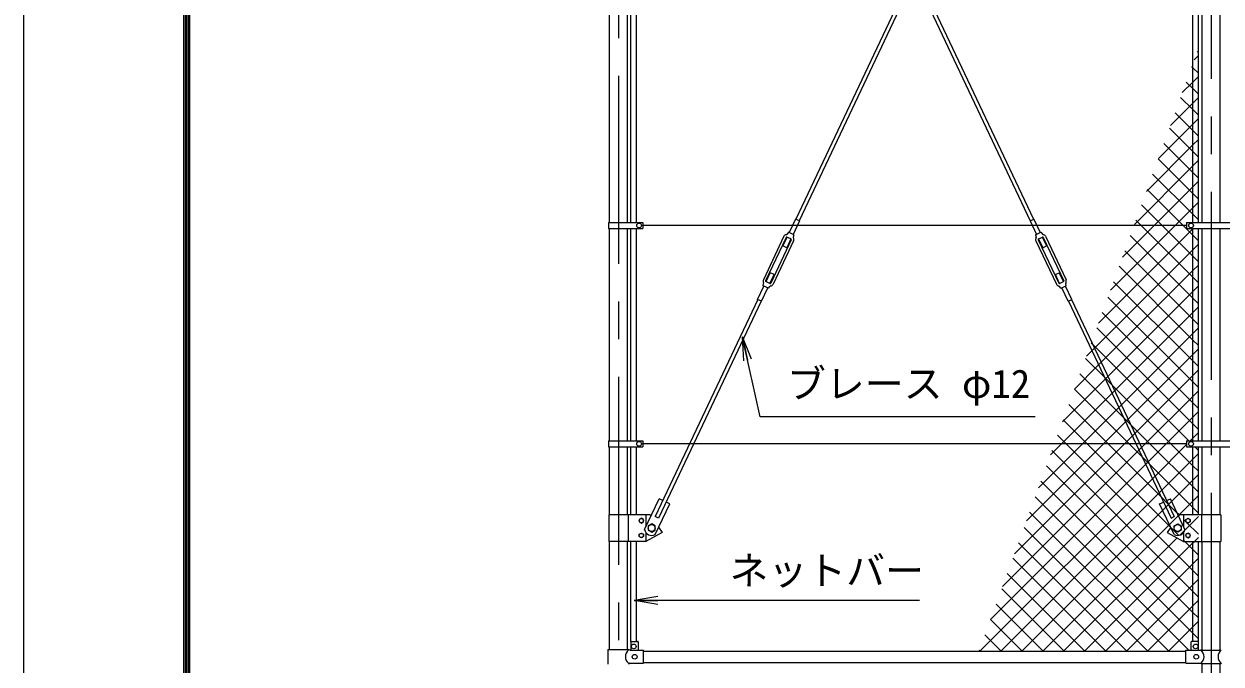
# Model space of a CAD drawing. Units: millimetres, scale not verified. Extents: x -8400 to 8400, y -5940 to 5940.
# Drawn here: x -8400 to -4360, y -2665 to -505 of the extents above; entities that cross this region are included whole.
import ezdxf
from ezdxf.enums import TextEntityAlignment as Align

# ---------------------------------------------------------------- set-up
doc = ezdxf.new("R2010")
doc.units = ezdxf.units.MM
doc.header["$LTSCALE"] = 20
doc.linetypes.add('USER1', pattern=[50.8, 31.75, -6.35, 6.35, -6.35])
for name, color, linetype, lineweight in [('0-1_D-STR1', 1, 'Continuous', 25), ('0-4_D-BMK', 2, 'USER1', 13), ('0-8_D-STR3', 3, 'Continuous', 13), ('0-9_D-STR-TXT', 7, 'Continuous', 13), ('0-B_D-STR2', 7, 'Continuous', 13), ('0-C_D-TTL', 7, 'Continuous', 25)]:
    doc.layers.add(name, color=color, linetype=linetype, lineweight=lineweight)
doc.layers.add('0-6_0', color=7, linetype='Continuous')
doc.styles.add('ＭＳ ゴシック', font='')
doc.styles.get('ＭＳ ゴシック').set_extended_font_data('MS Gothic')

# ---------------------------------------------------------------- blocks, each defined once
blk = doc.blocks.new('_Open')
at = {"layer": '0-6_0'}
blk.add_line((-20, 3.333), (0, 0), dxfattribs=at)
blk.add_lwpolyline([(-20, -3.333), (0, 0), (-20, 0)], dxfattribs=at)

msp = doc.modelspace()

# ---------------------------------------------------------------- linework, layer by layer
at = {"layer": '0-1_D-STR1'}
for p, q in [((-6424.31, -1174.5), (-6424.31, 245)), ((-6363.81, -1174.5), (-6363.81, 245)), ((-4424.31, -1174.7), (-4424.31, 248.4)), ((-4363.81, -1174.7), (-4363.81, 248.4)), ((-6424.31, -1911.5), (-6424.31, -1195.5)), ((-6363.81, -1911.5), (-6363.81, -1195.5)), ((-4424.31, -1911.7), (-4424.31, -1195.3)), ((-4363.81, -1911.7), (-4363.81, -1195.3)), ((-6424.31, -2161.3), (-6424.31, -1932.5)), ((-6363.81, -2161.3), (-6363.81, -1932.5)), ((-4424.31, -2161.3), (-4424.31, -1932.3)), ((-4363.81, -2161.3), (-4363.81, -1932.3)), ((-6424.31, -2615.9), (-6424.31, -2251.3)), ((-6363.81, -2615.9), (-6363.81, -2251.3)), ((-4424.31, -2618.4), (-4424.31, -2251.3)), ((-4363.81, -2618.4), (-4363.81, -2251.3)), ((-6309.06, -2621.9), (-4479.06, -2621.9)), ((-6309.06, -2660), (-4479.06, -2660)), ((-4363.81, -3410), (-4363.81, -2663.4))]:
    msp.add_line(p, q, dxfattribs=at)
msp.add_lwpolyline([(-4363.81, -3410), (-4424.31, -3410), (-4424.31, -2663.4)], dxfattribs=at)
at = {"layer": '0-4_D-BMK'}
for p, q in [((-6394.06, 4400), (-6394.06, -3460)), ((-4394.06, 2992.7), (-4394.06, -3460))]:
    msp.add_line(p, q, dxfattribs=at)
at = {"layer": '0-8_D-STR3'}
for p, q in [((-5125.07, 251.9), (-5795.1, -1164.22)), ((-5111.8, 251.9), (-5784.25, -1169.35)), ((-5676.33, 251.9), (-5003.88, -1169.35)), ((-5663.05, 251.9), (-4993.03, -1164.22)), ((-6351.56, -1174.5), (-6351.56, 218.68)), ((-6332.56, -1174.5), (-6332.56, 218)), ((-4455.56, -1174.7), (-4455.56, 218.9)), ((-4436.56, -1174.7), (-4436.56, 219.58)), ((-5796.09, -1163.74), (-5817.48, -1208.94)), ((-5783.26, -1169.82), (-5804.64, -1215.01)), ((-5783.26, -1169.82), (-5796.09, -1163.74)), ((-5004.87, -1169.82), (-4992.04, -1163.74)), ((-5004.87, -1169.82), (-4983.49, -1215.01)), ((-4992.04, -1163.74), (-4970.65, -1208.94)), ((-6426.86, -1174.5), (-6426.86, -1195.5)), ((-6426.86, -1174.5), (-6312.06, -1174.5)), ((-6426.86, -1195.5), (-6312.06, -1195.5)), ((-6351.56, -1911.5), (-6351.56, -1195.5)), ((-6332.56, -1911.5), (-6332.56, -1195.5)), ((-6312.06, -1174.5), (-6312.06, -1195.5)), ((-4476.56, -1185), (-6312.06, -1185)), ((-5820.1, -1207.7), (-5824.95, -1214.04)), ((-5802.02, -1216.25), (-5820.1, -1207.7)), ((-4986.11, -1216.25), (-4968.03, -1207.7)), ((-4968.03, -1207.7), (-4963.18, -1214.04)), ((-4476.56, -1174.7), (-4311.56, -1174.7)), ((-4476.56, -1174.7), (-4476.56, -1195.3)), ((-4476.56, -1195.3), (-4311.56, -1195.3)), ((-4455.56, -1911.7), (-4455.56, -1195.3)), ((-4436.56, -1911.7), (-4436.56, -1195.3)), ((-5835.46, -1221.45), (-5904.74, -1367.89)), ((-5827.77, -1225.09), (-5897.06, -1371.53)), ((-5810.6, -1233.22), (-5879.88, -1379.65)), ((-5802.91, -1236.85), (-5872.2, -1383.29)), ((-5824.75, -1224.31), (-5838.86, -1254.14)), ((-5811.91, -1230.38), (-5826.02, -1260.21)), ((-5811.55, -1230.55), (-5825.11, -1224.14)), ((-5802.02, -1216.25), (-5803.84, -1224.02)), ((-4986.11, -1216.25), (-4984.28, -1224.02)), ((-4985.21, -1236.85), (-4915.93, -1383.29)), ((-4977.53, -1233.22), (-4908.25, -1379.65)), ((-4976.58, -1230.55), (-4963.02, -1224.14)), ((-4976.22, -1230.38), (-4962.1, -1260.21)), ((-4963.38, -1224.31), (-4949.27, -1254.14)), ((-4960.36, -1225.09), (-4891.07, -1371.53)), ((-4952.67, -1221.45), (-4883.39, -1367.89)), ((-5826.02, -1260.21), (-5838.86, -1254.14)), ((-4962.1, -1260.21), (-4949.27, -1254.14)), ((-5895.74, -1374.36), (-5881.63, -1344.53)), ((-5882.91, -1380.43), (-5868.79, -1350.6)), ((-5868.79, -1350.6), (-5881.63, -1344.53)), ((-4919.33, -1350.6), (-4906.5, -1344.53)), ((-4905.22, -1380.43), (-4919.33, -1350.6)), ((-4892.38, -1374.36), (-4906.5, -1344.53)), ((-5924.4, -1434.92), (-5903.01, -1389.73)), ((-5911.56, -1441), (-5890.18, -1395.8)), ((-5882.55, -1380.6), (-5896.1, -1374.19)), ((-5887.56, -1397.04), (-5882.71, -1390.7)), ((-4905.58, -1380.6), (-4892.02, -1374.19)), ((-4900.57, -1397.04), (-4905.42, -1390.7)), ((-4876.57, -1441), (-4897.95, -1395.8)), ((-4863.73, -1434.92), (-4885.11, -1389.73)), ((-5923.4, -1435.39), (-6269.83, -2167.57)), ((-5912.56, -1440.53), (-6258.98, -2172.71)), ((-5911.56, -1441), (-5924.4, -1434.92)), ((-4876.57, -1441), (-4863.73, -1434.92)), ((-4875.57, -1440.53), (-4529.14, -2172.71)), ((-4864.72, -1435.39), (-4518.3, -2167.57)), ((-6426.86, -1911.5), (-6426.86, -1932.5)), ((-6426.86, -1911.5), (-6312.06, -1911.5)), ((-6426.86, -1932.5), (-6312.06, -1932.5)), ((-6351.56, -2161.3), (-6351.56, -1932.5)), ((-6332.56, -2161.3), (-6332.56, -1932.5)), ((-6312.06, -1911.5), (-6312.06, -1932.5)), ((-4476.56, -1922), (-6312.06, -1922)), ((-4476.56, -1911.7), (-4311.56, -1911.7)), ((-4476.56, -1911.7), (-4476.56, -1932.3)), ((-4476.56, -1932.3), (-4311.56, -1932.3)), ((-4455.56, -2161.3), (-4455.56, -1932.3)), ((-4436.56, -2161.3), (-4436.56, -1932.3)), ((-6306.01, -2211.3), (-6256.82, -2107.35)), ((-6269.85, -2228.41), (-6220.67, -2124.46)), ((-6244.17, -2113.34), (-6256.82, -2107.35)), ((-6220.67, -2124.46), (-6233.32, -2118.47)), ((-4567.46, -2124.46), (-4554.81, -2118.47)), ((-4518.28, -2228.41), (-4567.46, -2124.46)), ((-4543.96, -2113.34), (-4531.3, -2107.35)), ((-4482.12, -2211.3), (-4531.3, -2107.35)), ((-6426.61, -2161.3), (-6426.61, -2251.3)), ((-6286.51, -2161.3), (-6426.61, -2161.3)), ((-6361.51, -2161.3), (-6361.51, -2251.3)), ((-6301.51, -2161.3), (-6301.51, -2201.8)), ((-6286.51, -2161.3), (-6284.08, -2164.95)), ((-6258.98, -2172.71), (-6269.83, -2167.57)), ((-4529.14, -2172.71), (-4518.3, -2167.57)), ((-4486.61, -2161.3), (-4486.61, -2201.8)), ((-4426.61, -2161.3), (-4426.61, -2251.3)), ((-4361.51, -2161.3), (-4361.51, -2251.3)), ((-6301.51, -2221.3), (-6301.51, -2251.3)), ((-4486.61, -2221.3), (-4486.61, -2251.3)), ((-6301.51, -2251.3), (-6426.61, -2251.3)), ((-6351.56, -2589.58), (-6351.56, -2251.3)), ((-6332.56, -2588.9), (-6332.56, -2251.3)), ((-4486.61, -2251.3), (-4361.51, -2251.3)), ((-4455.56, -2588.9), (-4455.56, -2251.3)), ((-4436.56, -2589.58), (-4436.56, -2251.3)), ((-6430.16, -2615.9), (-6360.26, -2615.9)), ((-6430.16, -2615.9), (-6430.16, -2665.9)), ((-6354.26, -2618.9), (-6360.26, -2615.9)), ((-6354.26, -2618.9), (-6309.06, -2618.9)), ((-6352.06, -2590.9), (-6352.06, -2618.9)), ((-6350.06, -2588.9), (-6329.06, -2588.9)), ((-6327.06, -2590.9), (-6327.06, -2618.9)), ((-6309.06, -2662.9), (-6309.06, -2618.9)), ((-4479.06, -2618.9), (-4427.86, -2618.9)), ((-4479.06, -2662.9), (-4479.06, -2618.9)), ((-4461.06, -2618.9), (-4461.06, -2590.9)), ((-4438.06, -2588.9), (-4459.06, -2588.9)), ((-4436.06, -2618.9), (-4436.06, -2590.9)), ((-4427.86, -2618.4), (-4428.86, -2618.9)), ((-4427.86, -2618.4), (-4360.26, -2618.4)), ((-6354.26, -2662.9), (-6360.26, -2665.9)), ((-6354.26, -2662.9), (-6309.06, -2662.9)), ((-4479.06, -2662.9), (-4427.86, -2662.9)), ((-4427.86, -2663.4), (-4428.86, -2662.9))]:
    msp.add_line(p, q, dxfattribs=at)
for points in [[(-5887.56, -1397.04), (-5905.63, -1388.49), (-5903.81, -1380.72)], [(-4900.57, -1397.04), (-4882.49, -1388.49), (-4884.32, -1380.72)], [(-4361.51, -2161.3), (-4501.61, -2161.3), (-4504.05, -2164.95)], [(-6258.19, -2203.78), (-6246.51, -2221.3), (-6301.51, -2251.3)], [(-4529.93, -2203.78), (-4541.61, -2221.3), (-4486.61, -2251.3)], [(-4427.86, -2663.4), (-4360.26, -2663.4), (-4359.26, -2662.9)]]:
    msp.add_lwpolyline(points, dxfattribs=at)
for points in [[(-6316.51, -2173.2), (-6323.53, -2177.25), (-6323.53, -2185.35), (-6316.51, -2189.4), (-6309.5, -2185.35), (-6309.5, -2177.25)], [(-4471.61, -2173.2), (-4464.6, -2177.25), (-4464.6, -2185.35), (-4471.61, -2189.4), (-4478.63, -2185.35), (-4478.63, -2177.25)], [(-6281.51, -2192.44), (-6293.51, -2199.37), (-6293.51, -2213.23), (-6281.51, -2220.15), (-6269.51, -2213.23), (-6269.51, -2199.37)], [(-4506.61, -2192.44), (-4494.61, -2199.37), (-4494.61, -2213.23), (-4506.61, -2220.15), (-4518.61, -2213.23), (-4518.61, -2199.37)], [(-6316.51, -2239.4), (-6323.53, -2235.35), (-6323.53, -2227.25), (-6316.51, -2223.2), (-6309.5, -2227.25), (-6309.5, -2235.35)], [(-4471.61, -2239.4), (-4464.6, -2235.35), (-4464.6, -2227.25), (-4471.61, -2223.2), (-4478.63, -2227.25), (-4478.63, -2235.35)]]:
    msp.add_lwpolyline(points, close=True, dxfattribs=at)
for centre, radius in [((-6324.06, -1185), 8), ((-4461.56, -1185), 8), ((-6324.06, -1922), 8), ((-4461.56, -1922), 8), ((-6316.51, -2181.3), 7.03), ((-4471.61, -2181.3), 7.03), ((-6281.51, -2206.3), 11.5), ((-4506.61, -2206.3), 11.5), ((-6316.51, -2231.3), 7.03), ((-4471.61, -2231.3), 7.03), ((-6342.06, -2605.9), 8), ((-4446.06, -2605.9), 8), ((-6339.06, -2640.9), 8), ((-4444.06, -2640.9), 8)]:
    msp.add_circle(centre, radius, dxfattribs=at)
for centre, radius, start, end in [((-5825.96, -1225.94), 10.5, 98.56027, 154.67916), ((-5825.96, -1225.94), 2, 64.67916, 154.67916), ((-5828.12, -1211.61), 4, 278.56027, 322.5799), ((-5812.4, -1232.36), 2, 334.67916, 64.67916), ((-5799.95, -1224.94), 4, 166.77841, 210.79804), ((-5812.4, -1232.36), 10.5, 334.67916, 30.79804), ((-4975.72, -1232.36), 10.5, 149.20196, 205.32084), ((-4988.18, -1224.94), 4, 329.20196, 13.22159), ((-4975.72, -1232.36), 2, 115.32084, 205.32084), ((-4960.01, -1211.61), 4, 217.4201, 261.43973), ((-4962.16, -1225.94), 2, 25.32084, 115.32084), ((-4962.16, -1225.94), 10.5, 25.32084, 81.43973), ((-5895.25, -1372.38), 10.5, 154.67916, 210.79804), ((-5895.25, -1372.38), 2, 154.67916, 244.67916), ((-4892.88, -1372.38), 2, 295.32084, 25.32084), ((-4892.88, -1372.38), 10.5, 329.20196, 25.32084), ((-5907.7, -1379.81), 4, 346.77841, 30.79804), ((-5879.53, -1393.13), 4, 98.56027, 142.5799), ((-5881.69, -1378.8), 2, 244.67916, 334.67916), ((-5881.69, -1378.8), 10.5, 278.56027, 334.67916), ((-4906.44, -1378.8), 10.5, 205.32084, 261.43973), ((-4906.44, -1378.8), 2, 205.32084, 295.32084), ((-4908.6, -1393.13), 4, 37.4201, 81.43973), ((-4880.42, -1379.81), 4, 149.20196, 193.22159), ((-6281.51, -2206.3), 25, 191.54905, 297.80926), ((-4506.61, -2206.3), 25, 242.19074, 348.45095), ((-6341.68, -2640.9), 28.8, 130.19176, 229.80824), ((-6350.06, -2590.9), 2, 90, 180), ((-6329.06, -2590.9), 2, 0, 90), ((-4459.06, -2590.9), 2, 90, 180), ((-4438.06, -2590.9), 2, 0, 90), ((-4446.45, -2640.9), 28.8, 310.19176, 49.80824), ((-4341.68, -2640.9), 28.8, 130.19176, 229.80824)]:
    msp.add_arc(centre, radius, start, end, dxfattribs=at)
at = {"layer": '0-9_D-STR-TXT'}
msp.add_line((-5377.87, -2450.78), (-6339.31, -2450.78), dxfattribs=at)
msp.add_lwpolyline([(-4987.89, -1830.78), (-5915.12, -1830.78), (-5975, -1563.18)], dxfattribs=at)
at = {"layer": '0-B_D-STR2'}
for p, q in [((-4436.56, -600.65), (-4440.2, -597.02)), ((-4450.48, -625.28), (-4436.56, -611.36)), ((-4455.56, -652.36), (-4459.07, -648.86)), ((-4436.56, -671.36), (-4455.56, -652.36)), ((-4455.56, -701.07), (-4436.56, -682.07)), ((-4490.95, -736.45), (-4455.56, -701.07)), ((-4455.56, -723.07), (-4477.93, -700.7)), ((-4436.56, -742.07), (-4455.56, -723.07)), ((-4455.56, -793.79), (-4496.8, -752.55)), ((-4455.56, -771.78), (-4436.56, -752.78)), ((-4531.41, -847.63), (-4455.56, -771.78)), ((-4455.56, -864.5), (-4515.67, -804.39)), ((-4436.56, -812.79), (-4455.56, -793.79)), ((-4571.88, -958.8), (-4455.56, -842.49)), ((-4455.56, -842.49), (-4436.56, -823.49)), ((-4455.56, -935.21), (-4534.54, -856.23)), ((-4436.56, -883.5), (-4455.56, -864.5)), ((-4612.34, -1069.98), (-4455.56, -913.2)), ((-4455.56, -1005.92), (-4553.41, -908.07)), ((-4455.56, -913.2), (-4436.56, -894.2)), ((-4455.56, -1076.63), (-4572.28, -959.91)), ((-4436.56, -954.21), (-4455.56, -935.21)), ((-4455.56, -983.91), (-4436.56, -964.91)), ((-4652.8, -1181.15), (-4455.56, -983.91)), ((-4436.56, -1024.92), (-4455.56, -1005.92)), ((-4455.56, -1147.34), (-4591.15, -1011.75)), ((-4455.56, -1054.62), (-4436.56, -1035.62)), ((-4488.61, -1185), (-4610.02, -1063.6)), ((-4585.94, -1185), (-4455.56, -1054.62)), ((-4436.56, -1095.63), (-4455.56, -1076.63)), ((-4559.32, -1185), (-4628.89, -1115.44)), ((-4515.23, -1185), (-4455.56, -1125.34)), ((-4455.56, -1125.34), (-4436.56, -1106.34)), ((-4630.03, -1185), (-4647.75, -1167.28)), ((-4436.56, -1166.34), (-4455.56, -1147.34)), ((-4733.73, -1403.5), (-4515.23, -1185)), ((-4693.27, -1292.33), (-4585.94, -1185)), ((-4455.56, -1359.47), (-4630.03, -1185)), ((-4455.56, -1288.76), (-4559.32, -1185)), ((-4455.56, -1218.05), (-4488.61, -1185)), ((-4455.56, -1430.18), (-4666.62, -1219.12)), ((-4436.56, -1237.05), (-4455.56, -1218.05)), ((-4455.56, -1266.76), (-4436.56, -1247.76)), ((-4787.47, -1598.67), (-4455.56, -1266.76)), ((-4455.56, -1500.89), (-4685.49, -1270.96)), ((-4436.56, -1307.76), (-4455.56, -1288.76)), ((-4455.56, -1571.6), (-4704.36, -1322.81)), ((-4455.56, -1337.47), (-4436.56, -1318.47)), ((-4764.76, -1646.67), (-4455.56, -1337.47)), ((-4436.56, -1378.47), (-4455.56, -1359.47)), ((-4742.05, -1694.67), (-4455.56, -1408.18)), ((-4455.56, -1642.31), (-4723.23, -1374.65)), ((-4455.56, -1408.18), (-4436.56, -1389.18)), ((-4455.56, -1713.02), (-4742.1, -1426.49)), ((-4436.56, -1449.18), (-4455.56, -1430.18)), ((-4455.56, -1783.73), (-4760.97, -1478.33)), ((-4719.34, -1742.67), (-4455.56, -1478.89)), ((-4455.56, -1478.89), (-4436.56, -1459.89)), ((-4455.56, -1854.45), (-4779.84, -1530.17)), ((-4436.56, -1519.89), (-4455.56, -1500.89)), ((-4455.56, -1549.6), (-4436.56, -1530.6)), ((-4696.63, -1790.67), (-4455.56, -1549.6)), ((-4436.56, -1590.6), (-4455.56, -1571.6)), ((-4814.66, -1625.86), (-4796.48, -1607.68)), ((-4796.48, -1607.68), (-4787.47, -1598.67)), ((-4455.56, -1620.31), (-4436.56, -1601.31)), ((-4855.13, -1737.03), (-4773.77, -1655.68)), ((-4754.03, -1697.4), (-4817.57, -1633.86)), ((-4773.77, -1655.68), (-4764.76, -1646.67)), ((-4673.92, -1838.67), (-4455.56, -1620.31)), ((-4436.56, -1661.31), (-4455.56, -1642.31)), ((-4690.53, -1831.61), (-4836.44, -1685.7)), ((-4751.06, -1703.68), (-4742.05, -1694.67)), ((-4651.21, -1886.66), (-4455.56, -1691.02)), ((-4455.56, -1691.02), (-4436.56, -1672.02)), ((-4895.59, -1848.21), (-4751.06, -1703.68)), ((-4728.84, -1722.59), (-4754.03, -1697.4)), ((-4529.43, -1922), (-4728.84, -1722.59)), ((-4436.56, -1732.02), (-4455.56, -1713.02)), ((-4898.68, -1922), (-4728.35, -1751.68)), ((-4728.35, -1751.68), (-4719.34, -1742.67)), ((-4615.83, -1922), (-4455.56, -1761.73)), ((-4455.56, -1761.73), (-4436.56, -1742.73)), ((-4827.96, -1922), (-4705.64, -1799.68)), ((-4705.64, -1799.68), (-4696.63, -1790.67)), ((-4436.56, -1802.73), (-4455.56, -1783.73)), ((-4455.56, -1832.44), (-4436.56, -1813.44)), ((-4757.25, -1922), (-4682.93, -1847.68)), ((-4665.34, -1856.81), (-4690.53, -1831.61)), ((-4682.93, -1847.68), (-4673.92, -1838.67)), ((-4600.14, -1922), (-4665.34, -1856.81)), ((-4545.12, -1922), (-4455.56, -1832.44)), ((-4436.56, -1873.45), (-4455.56, -1854.45)), ((-4686.54, -1922), (-4660.22, -1895.68)), ((-4660.22, -1895.68), (-4651.21, -1886.66)), ((-5057.45, -2292.91), (-4686.54, -1922)), ((-5016.98, -2181.73), (-4757.25, -1922)), ((-4976.52, -2070.56), (-4827.96, -1922)), ((-4936.06, -1959.38), (-4898.68, -1922)), ((-4637.51, -1943.68), (-4628.5, -1934.66)), ((-4628.5, -1934.66), (-4615.83, -1922)), ((-4605.79, -1982.66), (-4545.12, -1922)), ((-4455.56, -2066.58), (-4600.14, -1922)), ((-4455.56, -1995.87), (-4529.43, -1922)), ((-4436.56, -1944.16), (-4448.42, -1932.3)), ((-5097.91, -2404.08), (-4637.51, -1943.68)), ((-4455.56, -2420.13), (-4930.79, -1944.91)), ((-5138.38, -2515.26), (-4614.8, -1991.68)), ((-4455.56, -2490.84), (-4949.66, -1996.75)), ((-4614.8, -1991.68), (-4605.79, -1982.66)), ((-4436.56, -2014.87), (-4455.56, -1995.87)), ((-4455.56, -2561.55), (-4968.53, -2048.59)), ((-4468.93, -2618.9), (-4987.39, -2100.43)), ((-4436.56, -2085.58), (-4455.56, -2066.58)), ((-4536.64, -2621.9), (-5006.26, -2152.27)), ((-4478.63, -2184.93), (-4486.61, -2176.95)), ((-4482.61, -2213.04), (-4436.56, -2167)), ((-4607.35, -2621.9), (-5025.13, -2204.12)), ((-4503.29, -2230.98), (-4529.43, -2204.85)), ((-4499.92, -2230.35), (-4482.66, -2213.09)), ((-4436.56, -2227), (-4477.65, -2185.91)), ((-4678.06, -2621.9), (-5044, -2255.96)), ((-4891.47, -2621.9), (-4508.78, -2239.21)), ((-4748.77, -2621.9), (-5062.87, -2307.8)), ((-4750.05, -2621.9), (-4455.56, -2327.42)), ((-4455.56, -2327.42), (-4436.56, -2308.42)), ((-4819.48, -2621.9), (-5081.74, -2359.64)), ((-4455.56, -2398.13), (-4436.56, -2379.13)), ((-4890.19, -2621.9), (-5100.61, -2411.48)), ((-4679.34, -2621.9), (-4455.56, -2398.13)), ((-4436.56, -2439.13), (-4455.56, -2420.13)), ((-4960.9, -2621.9), (-5119.48, -2463.32)), ((-4455.56, -2468.84), (-4436.56, -2449.84)), ((-4608.63, -2621.9), (-4455.56, -2468.84)), ((-4436.56, -2509.84), (-4455.56, -2490.84)), ((-5031.61, -2621.9), (-5138.35, -2515.17)), ((-4537.91, -2621.9), (-4455.56, -2539.55)), ((-4455.56, -2539.55), (-4436.56, -2520.55)), ((-5102.32, -2621.9), (-5157.21, -2567.01)), ((-4436.56, -2580.55), (-4455.56, -2561.55)), ((-5173.03, -2621.9), (-5176.08, -2618.85)), ((-4464.2, -2618.9), (-4461.06, -2615.76))]:
    msp.add_line(p, q, dxfattribs=at)
for points in [[(-4774.2, -1514.68), (-4455.56, -1196.05), (-4454.82, -1195.3)], [(-4469.02, -1911.7), (-4792.34, -1588.38), (-4798.71, -1582.01)], [(-4436.56, -2156.29), (-4455.56, -2137.29), (-4601.83, -1991.02), (-4627.03, -1965.82), (-4670.85, -1922), (-4855.31, -1737.54)], [(-4501.87, -2161.69), (-4508.94, -2154.63), (-4538.33, -2125.23), (-4563.53, -2100.03), (-4741.56, -1922), (-4874.18, -1789.38)], [(-4530.16, -2204.11), (-4812.27, -1922), (-4893.05, -1841.22)], [(-4436.56, -2368.42), (-4455.56, -2349.42), (-4882.98, -1922), (-4911.92, -1893.07)], [(-4464.11, -1911.7), (-4455.56, -1903.15), (-4436.56, -1884.15)], [(-5174.31, -2621.9), (-4592.09, -2039.68), (-4583.08, -2030.66), (-4476.56, -1924.15)], [(-5103.6, -2621.9), (-4569.38, -2087.68), (-4560.36, -2078.66), (-4455.56, -1973.86), (-4436.56, -1954.86)], [(-5032.89, -2621.9), (-4557.18, -2146.19), (-4546.67, -2135.68), (-4537.65, -2126.66), (-4527.14, -2116.15), (-4455.56, -2044.57), (-4436.56, -2025.57)], [(-4501.58, -2161.3), (-4455.56, -2115.28), (-4436.56, -2096.28)], [(-4962.18, -2621.9), (-4534.47, -2194.19), (-4504.43, -2164.15), (-4501.69, -2161.41)], [(-4820.76, -2621.9), (-4455.56, -2256.71), (-4450.15, -2251.3), (-4436.56, -2237.71)], [(-4436.56, -2297.71), (-4455.56, -2278.71), (-4482.98, -2251.3), (-4486.61, -2247.66)]]:
    msp.add_lwpolyline(points, dxfattribs=at)
at = {"layer": '0-C_D-TTL', "color": 2}
msp.add_lwpolyline([(-8400, 5940), (8400, 5940), (8400, -5940), (-8400, -5940)], close=True, dxfattribs=at)
at = {"layer": '0-C_D-TTL'}
for points in [[(-7860, 5500), (7860, 5500), (7860, -5500), (-7860, -5500)], [(-7855, 5495), (7855, 5495), (7855, -5495), (-7855, -5495)], [(-7850, 5490), (7850, 5490), (7850, -5490), (-7850, -5490)], [(-7845, 5485), (7845, 5485), (7845, -5485), (-7845, -5485)], [(-7840, 5480), (7840, 5480), (7840, -5480), (-7840, -5480)]]:
    msp.add_lwpolyline(points, close=True, dxfattribs=at)

# ---------------------------------------------------------------- block references
at = {"layer": '0-9_D-STR-TXT', "xscale": 4, "yscale": 4}
for p, rotation in [((-5975.44, -1561.22), 102.61465), ((-6341.31, -2450.78), 180)]:
    msp.add_blockref('_Open', p, dxfattribs=dict(at, rotation=rotation))

# ---------------------------------------------------------------- texts
at = {"layer": '0-9_D-STR-TXT', "style": 'ＭＳ ゴシック'}
for s, p in [('ブレース φ12', (-5824.94, -1795.96)), ('ネットバー', (-6018.99, -2426.88))]:
    msp.add_text(s, height=96.19, dxfattribs=at).set_placement(p, align=Align.BOTTOM_LEFT)

doc.saveas('drawing.dxf')
